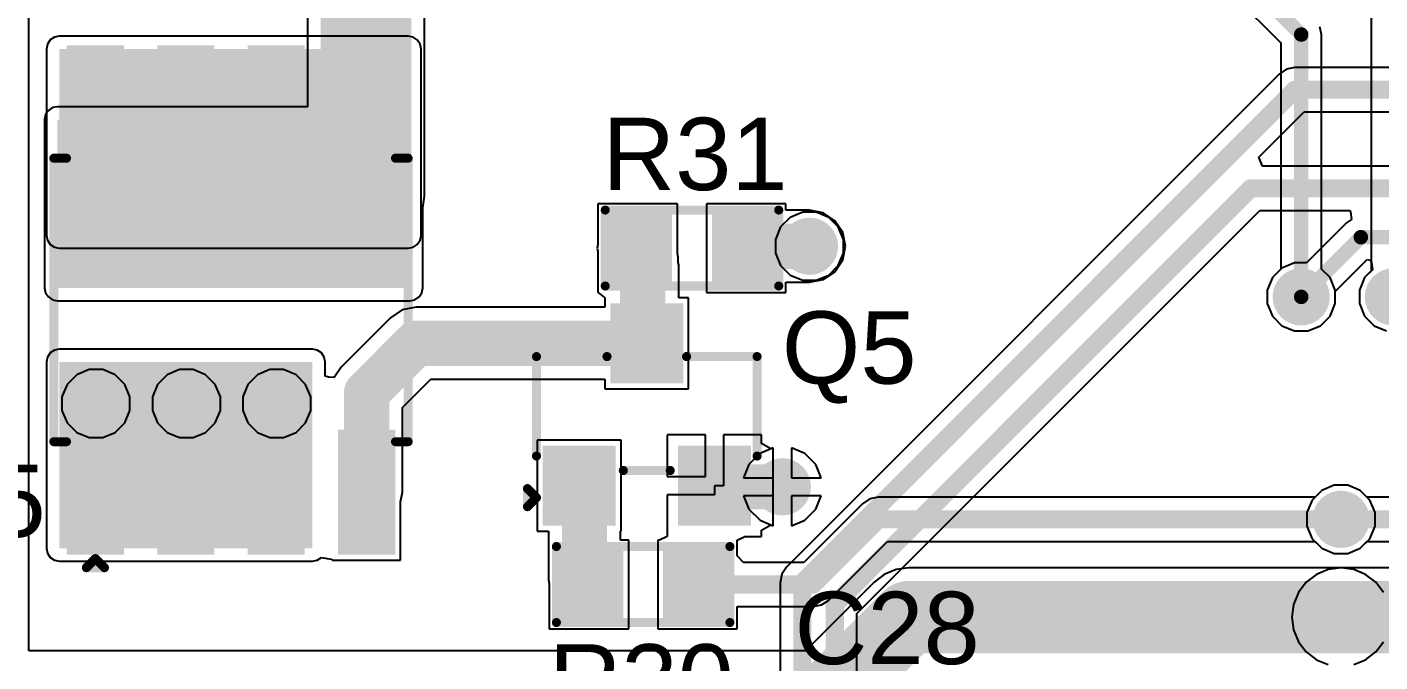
# Model space of a CAD drawing. Header units: millimetres. Extents: x -11 to 156, y -11 to 109.
# Drawn here: x 78.87 to 97.88, y 19.13 to 28.05 of the extents above; entities that cross this region are included whole.
import ezdxf

# ---------------------------------------------------------------- set-up
doc = ezdxf.new("R2010")
doc.units = ezdxf.units.MM
for name, color, linetype in [('BottomLayer', 5, 'Continuous'), ('BottomSolder', 6, 'Continuous'), ('TopLayer', 1, 'Continuous'), ('TopOverlay', 2, 'Continuous'), ('TopPaste', 8, 'Continuous'), ('TopSolder', 216, 'Continuous'), ('ViaHoleLayer', 16, 'Continuous')]:
    doc.layers.add(name, color=color, linetype=linetype)
doc.styles.add('Arial', font='', dxfattribs={"height": 0.2})
doc.styles.get('Arial').set_extended_font_data('Arial')

# ---------------------------------------------------------------- blocks, each defined once
blk = doc.blocks.new('SOIC_8_3')
at = {"layer": 'TopLayer'}
for points in [[(-1.925, 2.205), (-1.925, 1.605), (-3.475, 1.605), (-3.475, 2.205)], [(3.475, 2.205), (3.475, 1.605), (1.925, 1.605), (1.925, 2.205)], [(-1.925, 0.935), (-1.925, 0.335), (-3.475, 0.335), (-3.475, 0.935)], [(3.475, 0.935), (3.475, 0.335), (1.925, 0.335), (1.925, 0.935)], [(-1.925, -0.335), (-1.925, -0.935), (-3.475, -0.935), (-3.475, -0.335)], [(3.475, -0.335), (3.475, -0.935), (1.925, -0.935), (1.925, -0.335)], [(-1.925, -1.605), (-1.925, -2.205), (-3.475, -2.205), (-3.475, -1.605)], [(3.475, -1.605), (3.475, -2.205), (1.925, -2.205), (1.925, -1.605)]]:
    blk.add_hatch(color=1, dxfattribs=at).paths.add_polyline_path(points)
at = {"layer": 'TopOverlay'}
blk.add_hatch(color=2, dxfattribs=at).paths.add_polyline_path([(-1.823, 1.575), (-1.492, 1.575), (-1.492, 2.235), (-1.823, 2.235)])
at = {"layer": 'TopPaste'}
for points in [[(-1.925, 2.205), (-1.925, 1.605), (-3.475, 1.605), (-3.475, 2.205)], [(3.475, 2.205), (3.475, 1.605), (1.925, 1.605), (1.925, 2.205)], [(-1.925, 0.935), (-1.925, 0.335), (-3.475, 0.335), (-3.475, 0.935)], [(3.475, 0.935), (3.475, 0.335), (1.925, 0.335), (1.925, 0.935)], [(-1.925, -0.335), (-1.925, -0.935), (-3.475, -0.935), (-3.475, -0.335)], [(3.475, -0.335), (3.475, -0.935), (1.925, -0.935), (1.925, -0.335)], [(-1.925, -1.605), (-1.925, -2.205), (-3.475, -2.205), (-3.475, -1.605)], [(3.475, -1.605), (3.475, -2.205), (1.925, -2.205), (1.925, -1.605)]]:
    blk.add_hatch(color=8, dxfattribs=at).paths.add_polyline_path(points)
at = {"layer": 'TopSolder'}
for points in [[(-1.823, 2.307), (-1.823, 1.503), (-3.577, 1.503), (-3.577, 2.307)], [(3.577, 2.307), (3.577, 1.503), (1.823, 1.503), (1.823, 2.307)], [(-1.823, 1.037), (-1.823, 0.233), (-3.577, 0.233), (-3.577, 1.037)], [(3.577, 1.037), (3.577, 0.233), (1.823, 0.233), (1.823, 1.037)], [(-1.823, -0.233), (-1.823, -1.037), (-3.577, -1.037), (-3.577, -0.233)], [(3.577, -0.233), (3.577, -1.037), (1.823, -1.037), (1.823, -0.233)], [(-1.823, -1.503), (-1.823, -2.307), (-3.577, -2.307), (-3.577, -1.503)], [(3.577, -1.503), (3.577, -2.307), (1.823, -2.307), (1.823, -1.503)]]:
    blk.add_hatch(color=216, dxfattribs=at).paths.add_polyline_path(points)
at = {"layer": 'TopOverlay', "const_width": 0.127}
for points in [[(-1.991, 2.489), (1.991, 2.489)], [(-1.991, 2.489), (-1.991, 2.311)], [(1.991, 2.489), (1.991, 2.311)], [(-3.759, 2.032), (-3.759, 1.778)], [(-3.759, 2.032), (-3.632, 1.905)], [(-3.632, 1.905), (-3.759, 1.778)], [(-1.991, -2.311), (-1.991, -2.489)], [(1.991, -2.311), (1.991, -2.489)], [(-1.991, -2.489), (1.991, -2.489)]]:
    blk.add_lwpolyline(points, dxfattribs=at)
at = {"layer": 'TopOverlay', "const_width": 0.0635}
for points in [[(-2.022, 2.489, 1), (-1.959, 2.489, 1)], [(-2.022, 2.489, 1), (-1.959, 2.489, 1)], [(1.959, 2.489, 1), (2.022, 2.489, 1)], [(1.959, 2.489, 1), (2.022, 2.489, 1)], [(-2.022, 2.311, 1), (-1.959, 2.311, 1)], [(1.959, 2.311, 1), (2.022, 2.311, 1)], [(-3.791, 2.032, 1), (-3.727, 2.032, 1)], [(-3.791, 2.032, 1), (-3.727, 2.032, 1)], [(-3.664, 1.905, 1), (-3.6, 1.905, 1)], [(-3.664, 1.905, 1), (-3.6, 1.905, 1)], [(-3.791, 1.778, 1), (-3.727, 1.778, 1)], [(-3.791, 1.778, 1), (-3.727, 1.778, 1)], [(-2.022, -2.311, 1), (-1.959, -2.311, 1)], [(1.959, -2.311, 1), (2.022, -2.311, 1)], [(-2.022, -2.489, 1), (-1.959, -2.489, 1)], [(-2.022, -2.489, 1), (-1.959, -2.489, 1)], [(1.959, -2.489, 1), (2.022, -2.489, 1)], [(1.959, -2.489, 1), (2.022, -2.489, 1)]]:
    blk.add_lwpolyline(points, format="xyb", close=True, dxfattribs=at)
blk = doc.blocks.new('R___0603_29')
at = {"layer": 'TopLayer'}
for points in [[(-0.381, 0.4445), (-0.381, -0.4445), (-1.143, -0.4445), (-1.143, 0.4445)], [(1.143, 0.4445), (1.143, -0.4445), (0.381, -0.4445), (0.381, 0.4445)]]:
    blk.add_hatch(color=1, dxfattribs=at).paths.add_polyline_path(points)
at = {"layer": 'TopPaste'}
for points in [[(-0.381, 0.4445), (-0.381, -0.4445), (-1.143, -0.4445), (-1.143, 0.4445)], [(1.143, 0.4445), (1.143, -0.4445), (0.381, -0.4445), (0.381, 0.4445)]]:
    blk.add_hatch(color=8, dxfattribs=at).paths.add_polyline_path(points)
at = {"layer": 'TopSolder'}
for points in [[(-0.2794, 0.5461), (-0.2794, -0.5461), (-1.2446, -0.5461), (-1.2446, 0.5461)], [(1.2446, 0.5461), (1.2446, -0.5461), (0.2794, -0.5461), (0.2794, 0.5461)]]:
    blk.add_hatch(color=216, dxfattribs=at).paths.add_polyline_path(points)
at = {"layer": 'TopOverlay', "const_width": 0.127}
for points in [[(-1.2192, -0.5334), (-1.2192, 0.5334)], [(-1.2192, 0.5334), (1.2192, 0.5334)], [(1.2192, -0.5334), (1.2192, 0.5334)], [(-1.2192, -0.5334), (1.2192, -0.5334)]]:
    blk.add_lwpolyline(points, dxfattribs=at)
at = {"layer": 'TopOverlay', "const_width": 0.0635}
for points in [[(-1.25095, 0.5334, 1), (-1.18745, 0.5334, 1)], [(-1.25095, 0.5334, 1), (-1.18745, 0.5334, 1)], [(1.18745, 0.5334, 1), (1.25095, 0.5334, 1)], [(1.18745, 0.5334, 1), (1.25095, 0.5334, 1)], [(-1.25095, -0.5334, 1), (-1.18745, -0.5334, 1)], [(-1.25095, -0.5334, 1), (-1.18745, -0.5334, 1)], [(1.18745, -0.5334, 1), (1.25095, -0.5334, 1)], [(1.18745, -0.5334, 1), (1.25095, -0.5334, 1)]]:
    blk.add_lwpolyline(points, format="xyb", close=True, dxfattribs=at)
blk = doc.blocks.new('R___0603_30')
at = {"layer": 'TopLayer'}
for points in [[(-0.381, 0.4445), (-0.381, -0.4445), (-1.143, -0.4445), (-1.143, 0.4445)], [(1.143, 0.4445), (1.143, -0.4445), (0.381, -0.4445), (0.381, 0.4445)]]:
    blk.add_hatch(color=1, dxfattribs=at).paths.add_polyline_path(points)
at = {"layer": 'TopPaste'}
for points in [[(-0.381, 0.4445), (-0.381, -0.4445), (-1.143, -0.4445), (-1.143, 0.4445)], [(1.143, 0.4445), (1.143, -0.4445), (0.381, -0.4445), (0.381, 0.4445)]]:
    blk.add_hatch(color=8, dxfattribs=at).paths.add_polyline_path(points)
at = {"layer": 'TopSolder'}
for points in [[(-0.2794, 0.5461), (-0.2794, -0.5461), (-1.2446, -0.5461), (-1.2446, 0.5461)], [(1.2446, 0.5461), (1.2446, -0.5461), (0.2794, -0.5461), (0.2794, 0.5461)]]:
    blk.add_hatch(color=216, dxfattribs=at).paths.add_polyline_path(points)
at = {"layer": 'TopOverlay', "const_width": 0.127}
for points in [[(-1.2192, -0.5334), (-1.2192, 0.5334)], [(-1.2192, 0.5334), (1.2192, 0.5334)], [(1.2192, -0.5334), (1.2192, 0.5334)], [(-1.2192, -0.5334), (1.2192, -0.5334)]]:
    blk.add_lwpolyline(points, dxfattribs=at)
at = {"layer": 'TopOverlay', "const_width": 0.0635}
for points in [[(-1.25095, 0.5334, 1), (-1.18745, 0.5334, 1)], [(-1.25095, 0.5334, 1), (-1.18745, 0.5334, 1)], [(1.18745, 0.5334, 1), (1.25095, 0.5334, 1)], [(1.18745, 0.5334, 1), (1.25095, 0.5334, 1)], [(-1.25095, -0.5334, 1), (-1.18745, -0.5334, 1)], [(-1.25095, -0.5334, 1), (-1.18745, -0.5334, 1)], [(1.18745, -0.5334, 1), (1.25095, -0.5334, 1)], [(1.18745, -0.5334, 1), (1.25095, -0.5334, 1)]]:
    blk.add_lwpolyline(points, format="xyb", close=True, dxfattribs=at)
blk = doc.blocks.new('SOT_23_60')
at = {"layer": 'TopLayer'}
for points in [[(-0.41, 1.46), (0.41, 1.46), (0.41, 0.54), (-0.41, 0.54)], [(-1.36, -0.54), (-0.54, -0.54), (-0.54, -1.46), (-1.36, -1.46)], [(0.54, -0.54), (1.36, -0.54), (1.36, -1.46), (0.54, -1.46)]]:
    blk.add_hatch(color=1, dxfattribs=at).paths.add_polyline_path(points)
at = {"layer": 'TopPaste'}
for points in [[(-0.41, 1.46), (0.41, 1.46), (0.41, 0.54), (-0.41, 0.54)], [(-1.36, -0.54), (-0.54, -0.54), (-0.54, -1.46), (-1.36, -1.46)], [(0.54, -0.54), (1.36, -0.54), (1.36, -1.46), (0.54, -1.46)]]:
    blk.add_hatch(color=8, dxfattribs=at).paths.add_polyline_path(points)
at = {"layer": 'TopSolder'}
for points in [[(-0.512, 1.562), (0.512, 1.562), (0.512, 0.438), (-0.512, 0.438)], [(-1.462, -0.438), (-0.438, -0.438), (-0.438, -1.562), (-1.462, -1.562)], [(0.438, -0.438), (1.462, -0.438), (1.462, -1.562), (0.438, -1.562)]]:
    blk.add_hatch(color=216, dxfattribs=at).paths.add_polyline_path(points)
at = {"layer": 'TopOverlay', "const_width": 0.127}
for points in [[(-1.549, 0.813), (-0.559, 0.813)], [(-1.549, -0.584), (-1.549, 0.813)], [(0.559, 0.813), (1.549, 0.813)], [(1.549, -0.584), (1.549, 0.813)], [(-0.33, -0.787), (0.33, -0.787)], [(-1.676, -1.295), (-1.676, -1.041)], [(-1.676, -1.041), (-1.549, -1.168)], [(-1.676, -1.295), (-1.549, -1.168)]]:
    blk.add_lwpolyline(points, dxfattribs=at)
at = {"layer": 'TopOverlay', "const_width": 0.0635}
for points in [[(-1.581, 0.813, 1), (-1.518, 0.813, 1)], [(-1.581, 0.813, 1), (-1.518, 0.813, 1)], [(-0.591, 0.813, 1), (-0.527, 0.813, 1)], [(0.527, 0.813, 1), (0.591, 0.813, 1)], [(1.518, 0.813, 1), (1.581, 0.813, 1)], [(1.518, 0.813, 1), (1.581, 0.813, 1)], [(-1.581, -0.584, 1), (-1.518, -0.584, 1)], [(1.518, -0.584, 1), (1.581, -0.584, 1)], [(-0.362, -0.787, 1), (-0.298, -0.787, 1)], [(0.298, -0.787, 1), (0.362, -0.787, 1)], [(-1.708, -1.041, 1), (-1.645, -1.041, 1)], [(-1.708, -1.041, 1), (-1.645, -1.041, 1)], [(-1.581, -1.168, 1), (-1.518, -1.168, 1)], [(-1.581, -1.168, 1), (-1.518, -1.168, 1)], [(-1.708, -1.295, 1), (-1.645, -1.295, 1)], [(-1.708, -1.295, 1), (-1.645, -1.295, 1)]]:
    blk.add_lwpolyline(points, format="xyb", close=True, dxfattribs=at)

msp = doc.modelspace()

# ---------------------------------------------------------------- hatches: boundary and pattern name
at = {"layer": 'BottomLayer'}
msp.add_hatch(color=5, dxfattribs=at).paths.add_polyline_path([(79.299, 24.384), (84.252, 24.384), (84.252, 26.746), (79.299, 26.746)])
h = msp.add_hatch(color=5, dxfattribs=at)
edge = h.paths.add_edge_path()
edge.add_arc((79.824, 25.669), 0.3, 0, 360)
h = msp.add_hatch(color=5, dxfattribs=at)
edge = h.paths.add_edge_path()
edge.add_arc((81.094, 25.669), 0.3, 0, 360)
h = msp.add_hatch(color=5, dxfattribs=at)
edge = h.paths.add_edge_path()
edge.add_arc((82.364, 25.669), 0.3, 0, 360)
h = msp.add_hatch(color=5, dxfattribs=at)
edge = h.paths.add_edge_path()
edge.add_arc((83.634, 25.669), 0.3, 0, 360)
h = msp.add_hatch(color=5, dxfattribs=at)
edge = h.paths.add_edge_path()
edge.add_arc((89.865, 24.968), 0.3, 0, 360)
h = msp.add_hatch(color=5, dxfattribs=at)
edge = h.paths.add_edge_path()
edge.add_arc((96.774, 24.257), 0.3, 0, 360)
h = msp.add_hatch(color=5, dxfattribs=at)
edge = h.paths.add_edge_path()
edge.add_arc((98.069, 24.257), 0.3, 0, 360)
h = msp.add_hatch(color=5, dxfattribs=at)
edge = h.paths.add_edge_path()
edge.add_arc((79.84, 22.759), 0.3, 0, 360)
h = msp.add_hatch(color=5, dxfattribs=at)
edge = h.paths.add_edge_path()
edge.add_arc((81.11, 22.759), 0.3, 0, 360)
h = msp.add_hatch(color=5, dxfattribs=at)
edge = h.paths.add_edge_path()
edge.add_arc((82.38, 22.759), 0.3, 0, 360)
h = msp.add_hatch(color=5, dxfattribs=at)
edge = h.paths.add_edge_path()
edge.add_arc((89.484, 21.59), 0.3, 0, 360)
h = msp.add_hatch(color=5, dxfattribs=at)
edge = h.paths.add_edge_path()
edge.add_arc((97.333, 21.133), 0.3, 0, 360)
h = msp.add_hatch(color=5, dxfattribs=at)
edge = h.paths.add_edge_path()
edge.add_arc((97.333, 19.761), 0.3, 0, 360)
at = {"layer": 'BottomSolder'}
h = msp.add_hatch(color=6, dxfattribs=at)
edge = h.paths.add_edge_path()
edge.add_arc((79.824, 25.669), 0.402, 0, 360)
h = msp.add_hatch(color=6, dxfattribs=at)
edge = h.paths.add_edge_path()
edge.add_arc((81.094, 25.669), 0.402, 0, 360)
h = msp.add_hatch(color=6, dxfattribs=at)
edge = h.paths.add_edge_path()
edge.add_arc((82.364, 25.669), 0.402, 0, 360)
h = msp.add_hatch(color=6, dxfattribs=at)
edge = h.paths.add_edge_path()
edge.add_arc((83.634, 25.669), 0.402, 0, 360)
h = msp.add_hatch(color=6, dxfattribs=at)
edge = h.paths.add_edge_path()
edge.add_arc((89.865, 24.968), 0.402, 0, 360)
h = msp.add_hatch(color=6, dxfattribs=at)
edge = h.paths.add_edge_path()
edge.add_arc((96.774, 24.257), 0.402, 0, 360)
h = msp.add_hatch(color=6, dxfattribs=at)
edge = h.paths.add_edge_path()
edge.add_arc((98.069, 24.257), 0.402, 0, 360)
h = msp.add_hatch(color=6, dxfattribs=at)
edge = h.paths.add_edge_path()
edge.add_arc((79.84, 22.759), 0.402, 0, 360)
h = msp.add_hatch(color=6, dxfattribs=at)
edge = h.paths.add_edge_path()
edge.add_arc((81.11, 22.759), 0.402, 0, 360)
h = msp.add_hatch(color=6, dxfattribs=at)
edge = h.paths.add_edge_path()
edge.add_arc((82.38, 22.759), 0.402, 0, 360)
h = msp.add_hatch(color=6, dxfattribs=at)
edge = h.paths.add_edge_path()
edge.add_arc((89.484, 21.59), 0.402, 0, 360)
h = msp.add_hatch(color=6, dxfattribs=at)
edge = h.paths.add_edge_path()
edge.add_arc((97.333, 21.133), 0.402, 0, 360)
h = msp.add_hatch(color=6, dxfattribs=at)
edge = h.paths.add_edge_path()
edge.add_arc((97.333, 19.761), 0.402, 0, 360)
at = {"layer": 'TopLayer'}
for points in [[(79.324, 25.121), (84.226, 25.121), (84.226, 27.737), (79.324, 27.737)], [(79.324, 20.726), (82.88, 20.726), (82.88, 23.343), (79.324, 23.343)]]:
    msp.add_hatch(color=1, dxfattribs=at).paths.add_polyline_path(points)
h = msp.add_hatch(color=1, dxfattribs=at)
edge = h.paths.add_edge_path()
edge.add_arc((79.824, 25.669), 0.3, 0, 360)
h = msp.add_hatch(color=1, dxfattribs=at)
edge = h.paths.add_edge_path()
edge.add_arc((81.094, 25.669), 0.3, 0, 360)
h = msp.add_hatch(color=1, dxfattribs=at)
edge = h.paths.add_edge_path()
edge.add_arc((82.364, 25.669), 0.3, 0, 360)
h = msp.add_hatch(color=1, dxfattribs=at)
edge = h.paths.add_edge_path()
edge.add_arc((83.634, 25.669), 0.3, 0, 360)
h = msp.add_hatch(color=1, dxfattribs=at)
edge = h.paths.add_edge_path()
edge.add_arc((89.865, 24.968), 0.3, 0, 360)
h = msp.add_hatch(color=1, dxfattribs=at)
edge = h.paths.add_edge_path()
edge.add_arc((96.774, 24.257), 0.3, 0, 360)
h = msp.add_hatch(color=1, dxfattribs=at)
edge = h.paths.add_edge_path()
edge.add_arc((98.069, 24.257), 0.3, 0, 360)
h = msp.add_hatch(color=1, dxfattribs=at)
edge = h.paths.add_edge_path()
edge.add_arc((79.84, 22.759), 0.3, 0, 360)
h = msp.add_hatch(color=1, dxfattribs=at)
edge = h.paths.add_edge_path()
edge.add_arc((81.11, 22.759), 0.3, 0, 360)
h = msp.add_hatch(color=1, dxfattribs=at)
edge = h.paths.add_edge_path()
edge.add_arc((82.38, 22.759), 0.3, 0, 360)
h = msp.add_hatch(color=1, dxfattribs=at)
edge = h.paths.add_edge_path()
edge.add_arc((89.484, 21.59), 0.3, 0, 360)
h = msp.add_hatch(color=1, dxfattribs=at)
edge = h.paths.add_edge_path()
edge.add_arc((97.333, 21.133), 0.3, 0, 360)
h = msp.add_hatch(color=1, dxfattribs=at)
edge = h.paths.add_edge_path()
edge.add_arc((97.333, 19.761), 0.3, 0, 360)
at = {"layer": 'TopSolder'}
h = msp.add_hatch(color=216, dxfattribs=at)
edge = h.paths.add_edge_path()
edge.add_arc((79.824, 25.669), 0.402, 0, 360)
h = msp.add_hatch(color=216, dxfattribs=at)
edge = h.paths.add_edge_path()
edge.add_arc((81.094, 25.669), 0.402, 0, 360)
h = msp.add_hatch(color=216, dxfattribs=at)
edge = h.paths.add_edge_path()
edge.add_arc((82.364, 25.669), 0.402, 0, 360)
h = msp.add_hatch(color=216, dxfattribs=at)
edge = h.paths.add_edge_path()
edge.add_arc((83.634, 25.669), 0.402, 0, 360)
h = msp.add_hatch(color=216, dxfattribs=at)
edge = h.paths.add_edge_path()
edge.add_arc((89.865, 24.968), 0.402, 0, 360)
h = msp.add_hatch(color=216, dxfattribs=at)
edge = h.paths.add_edge_path()
edge.add_arc((96.774, 24.257), 0.402, 0, 360)
h = msp.add_hatch(color=216, dxfattribs=at)
edge = h.paths.add_edge_path()
edge.add_arc((98.069, 24.257), 0.402, 0, 360)
h = msp.add_hatch(color=216, dxfattribs=at)
edge = h.paths.add_edge_path()
edge.add_arc((79.84, 22.759), 0.402, 0, 360)
h = msp.add_hatch(color=216, dxfattribs=at)
edge = h.paths.add_edge_path()
edge.add_arc((81.11, 22.759), 0.402, 0, 360)
h = msp.add_hatch(color=216, dxfattribs=at)
edge = h.paths.add_edge_path()
edge.add_arc((82.38, 22.759), 0.402, 0, 360)
h = msp.add_hatch(color=216, dxfattribs=at)
edge = h.paths.add_edge_path()
edge.add_arc((89.484, 21.59), 0.402, 0, 360)
h = msp.add_hatch(color=216, dxfattribs=at)
edge = h.paths.add_edge_path()
edge.add_arc((97.333, 21.133), 0.402, 0, 360)
h = msp.add_hatch(color=216, dxfattribs=at)
edge = h.paths.add_edge_path()
edge.add_arc((97.333, 19.761), 0.402, 0, 360)
at = {"layer": 'ViaHoleLayer'}
h = msp.add_hatch(color=16, dxfattribs=at)
edge = h.paths.add_edge_path()
edge.add_arc((79.824, 25.669), 0.15, 0, 360)
h = msp.add_hatch(color=16, dxfattribs=at)
edge = h.paths.add_edge_path()
edge.add_arc((81.094, 25.669), 0.15, 0, 360)
h = msp.add_hatch(color=16, dxfattribs=at)
edge = h.paths.add_edge_path()
edge.add_arc((82.364, 25.669), 0.15, 0, 360)
h = msp.add_hatch(color=16, dxfattribs=at)
edge = h.paths.add_edge_path()
edge.add_arc((83.634, 25.669), 0.15, 0, 360)
h = msp.add_hatch(color=16, dxfattribs=at)
edge = h.paths.add_edge_path()
edge.add_arc((89.865, 24.968), 0.15, 0, 360)
h = msp.add_hatch(color=16, dxfattribs=at)
edge = h.paths.add_edge_path()
edge.add_arc((96.774, 24.257), 0.15, 0, 360)
h = msp.add_hatch(color=16, dxfattribs=at)
edge = h.paths.add_edge_path()
edge.add_arc((79.84, 22.759), 0.15, 0, 360)
h = msp.add_hatch(color=16, dxfattribs=at)
edge = h.paths.add_edge_path()
edge.add_arc((81.11, 22.759), 0.15, 0, 360)
h = msp.add_hatch(color=16, dxfattribs=at)
edge = h.paths.add_edge_path()
edge.add_arc((82.38, 22.759), 0.15, 0, 360)
h = msp.add_hatch(color=16, dxfattribs=at)
edge = h.paths.add_edge_path()
edge.add_arc((89.484, 21.59), 0.15, 0, 360)
h = msp.add_hatch(color=16, dxfattribs=at)
edge = h.paths.add_edge_path()
edge.add_arc((97.333, 21.133), 0.15, 0, 360)
h = msp.add_hatch(color=16, dxfattribs=at)
edge = h.paths.add_edge_path()
edge.add_arc((97.333, 19.761), 0.15, 0, 360)

# ---------------------------------------------------------------- linework, layer by layer
at = {"layer": 'BottomLayer'}
for p, q in [((82.814, 41.257), (82.814, 26.927)), ((84.454, 25.669), (84.454, 41.257)), ((96.466, 27.386), (89.544, 20.464)), ((96.567, 27.453), (96.466, 27.386)), ((96.686, 27.477), (96.567, 27.453)), ((99.278, 27.477), (96.686, 27.477)), ((79.131, 26.816), (79.118, 26.746)), ((79.171, 26.874), (79.131, 26.816)), ((79.229, 26.914), (79.171, 26.874)), ((79.299, 26.927), (79.229, 26.914)), ((82.814, 26.927), (79.299, 26.927)), ((96.178, 26.219), (96.814, 26.855)), ((96.814, 26.855), (109.57, 26.855)), ((79.118, 26.746), (79.118, 24.384)), ((96.231, 26.092), (96.178, 26.219)), ((109.57, 26.092), (96.231, 26.092)), ((84.433, 25.509), (84.454, 25.669)), ((84.433, 24.384), (84.433, 25.509)), ((89.595, 25.373), (89.46, 25.239)), ((89.77, 25.446), (89.595, 25.373)), ((89.96, 25.446), (89.77, 25.446)), ((90.136, 25.373), (89.96, 25.446)), ((90.27, 25.239), (90.136, 25.373)), ((90.532, 19.81), (96.192, 25.47)), ((96.192, 25.47), (97.459, 25.47)), ((97.411, 25.297), (96.849, 24.735)), ((97.48, 25.343), (97.411, 25.297)), ((97.411, 25.297), (97.411, 25.297)), ((97.459, 25.47), (97.466, 25.453)), ((97.466, 25.453), (97.48, 25.343)), ((89.46, 25.239), (89.387, 25.063)), ((90.343, 25.063), (90.27, 25.239)), ((89.387, 25.063), (89.387, 24.873)), ((90.343, 24.873), (90.343, 25.063)), ((89.387, 24.873), (89.46, 24.698)), ((90.27, 24.698), (90.343, 24.873)), ((96.679, 24.735), (96.503, 24.662)), ((96.849, 24.735), (96.679, 24.735)), ((97.252, 24.332), (97.701, 24.781)), ((97.701, 24.781), (97.744, 24.774)), ((97.744, 24.774), (97.761, 24.739)), ((97.761, 24.739), (97.776, 24.639)), ((89.46, 24.698), (89.595, 24.563)), ((89.595, 24.563), (89.77, 24.49)), ((89.96, 24.49), (90.136, 24.563)), ((90.136, 24.563), (90.27, 24.698)), ((96.369, 24.528), (96.296, 24.352)), ((96.503, 24.662), (96.369, 24.528)), ((97.664, 24.528), (97.592, 24.352)), ((97.776, 24.639), (97.664, 24.528)), ((79.118, 24.384), (79.131, 24.315)), ((84.419, 24.315), (84.433, 24.384)), ((89.77, 24.49), (89.96, 24.49)), ((96.296, 24.352), (96.296, 24.162)), ((97.252, 24.162), (97.252, 24.332)), ((97.592, 24.352), (97.592, 24.162)), ((79.131, 24.315), (79.171, 24.256)), ((79.171, 24.256), (79.229, 24.217)), ((79.229, 24.217), (79.299, 24.203)), ((79.299, 24.203), (84.252, 24.203)), ((84.252, 24.203), (84.321, 24.217)), ((84.321, 24.217), (84.38, 24.256)), ((84.38, 24.256), (84.419, 24.315)), ((96.296, 24.162), (96.369, 23.986)), ((97.179, 23.986), (97.252, 24.162)), ((97.592, 24.162), (97.664, 23.986)), ((96.369, 23.986), (96.503, 23.852)), ((97.045, 23.852), (97.179, 23.986)), ((97.664, 23.986), (97.799, 23.852)), ((96.503, 23.852), (96.679, 23.779)), ((96.679, 23.779), (96.869, 23.779)), ((96.869, 23.779), (97.045, 23.852)), ((97.799, 23.852), (97.974, 23.779)), ((79.745, 23.236), (79.569, 23.164)), ((79.935, 23.236), (79.745, 23.236)), ((80.111, 23.164), (79.935, 23.236)), ((81.015, 23.236), (80.839, 23.164)), ((81.205, 23.236), (81.015, 23.236)), ((81.381, 23.164), (81.205, 23.236)), ((82.285, 23.236), (82.109, 23.164)), ((82.475, 23.236), (82.285, 23.236)), ((82.651, 23.164), (82.475, 23.236)), ((79.435, 23.029), (79.362, 22.854)), ((79.569, 23.164), (79.435, 23.029)), ((80.245, 23.029), (80.111, 23.164)), ((80.318, 22.854), (80.245, 23.029)), ((80.705, 23.029), (80.632, 22.854)), ((80.839, 23.164), (80.705, 23.029)), ((81.515, 23.029), (81.381, 23.164)), ((81.588, 22.854), (81.515, 23.029)), ((81.975, 23.029), (81.902, 22.854)), ((82.109, 23.164), (81.975, 23.029)), ((82.785, 23.029), (82.651, 23.164)), ((82.858, 22.854), (82.785, 23.029)), ((79.362, 22.854), (79.362, 22.664)), ((80.318, 22.664), (80.318, 22.854)), ((80.632, 22.854), (80.632, 22.664)), ((81.588, 22.664), (81.588, 22.854)), ((81.902, 22.854), (81.902, 22.664)), ((82.858, 22.664), (82.858, 22.854)), ((79.362, 22.664), (79.435, 22.488)), ((80.245, 22.488), (80.318, 22.664)), ((80.632, 22.664), (80.705, 22.488)), ((81.515, 22.488), (81.588, 22.664)), ((81.902, 22.664), (81.975, 22.488)), ((82.785, 22.488), (82.858, 22.664)), ((79.435, 22.488), (79.569, 22.354)), ((80.111, 22.354), (80.245, 22.488)), ((80.705, 22.488), (80.839, 22.354)), ((81.381, 22.354), (81.515, 22.488)), ((81.975, 22.488), (82.109, 22.354)), ((82.651, 22.354), (82.785, 22.488)), ((79.569, 22.354), (79.745, 22.281)), ((79.745, 22.281), (79.935, 22.281)), ((79.935, 22.281), (80.111, 22.354)), ((80.839, 22.354), (81.015, 22.281)), ((81.015, 22.281), (81.205, 22.281)), ((81.205, 22.281), (81.381, 22.354)), ((82.109, 22.354), (82.285, 22.281)), ((82.285, 22.281), (82.475, 22.281)), ((82.475, 22.281), (82.651, 22.354)), ((89.17, 22.06), (89.015, 21.904)), ((89.357, 22.137), (89.17, 22.06)), ((89.357, 21.717), (89.357, 22.137)), ((89.798, 22.06), (89.611, 22.137)), ((89.611, 22.137), (89.611, 21.717)), ((89.954, 21.904), (89.798, 22.06)), ((89.015, 21.904), (88.937, 21.717)), ((90.031, 21.717), (89.954, 21.904)), ((88.937, 21.717), (89.357, 21.717)), ((89.611, 21.717), (90.031, 21.717)), ((97.062, 21.538), (96.928, 21.403)), ((97.238, 21.611), (97.062, 21.538)), ((97.428, 21.611), (97.238, 21.611)), ((97.603, 21.538), (97.428, 21.611)), ((97.698, 21.444), (97.603, 21.538)), ((89.357, 21.463), (88.937, 21.463)), ((88.937, 21.463), (89.015, 21.276)), ((89.357, 21.043), (89.357, 21.463)), ((90.031, 21.463), (89.611, 21.463)), ((89.611, 21.463), (89.611, 21.043)), ((89.954, 21.276), (90.031, 21.463)), ((96.928, 21.403), (96.855, 21.228)), ((101.819, 21.444), (97.698, 21.444)), ((89.015, 21.276), (89.17, 21.12)), ((89.17, 21.12), (89.357, 21.043)), ((89.611, 21.043), (89.798, 21.12)), ((89.798, 21.12), (89.954, 21.276)), ((96.855, 21.228), (96.855, 21.038)), ((96.855, 21.038), (96.928, 20.862)), ((96.928, 20.862), (97.062, 20.728)), ((97.062, 20.728), (97.238, 20.655)), ((97.428, 20.655), (97.603, 20.728)), ((97.603, 20.728), (97.698, 20.822)), ((97.698, 20.822), (101.819, 20.822)), ((97.238, 20.655), (97.428, 20.655)), ((89.476, 20.363), (89.453, 20.244)), ((89.544, 20.464), (89.476, 20.363)), ((96.987, 20.36), (96.844, 20.25)), ((97.154, 20.429), (96.987, 20.36)), ((97.333, 20.453), (97.154, 20.429)), ((100.508, 20.453), (97.333, 20.453)), ((89.453, 20.244), (89.453, 16.791)), ((96.844, 20.25), (96.734, 20.107)), ((96.734, 20.107), (96.665, 19.94)), ((90.532, 14.589), (90.532, 19.81)), ((96.665, 19.94), (96.641, 19.761)), ((96.641, 19.761), (96.665, 19.582)), ((96.665, 19.582), (96.734, 19.415)), ((96.734, 19.415), (96.844, 19.272)), ((96.844, 19.272), (96.987, 19.162)), ((96.987, 19.162), (97.154, 19.093))]:
    msp.add_line(p, q, dxfattribs=at)
for points, const_width in [([(83.634, 25.669), (83.634, 41.257)], 1.27), ([(89.764, 20.244), (96.686, 27.166)], 0.254), ([(96.686, 27.166), (109.935, 27.166)], 0.254), ([(90.221, 19.939), (96.063, 25.781)], 0.254), ([(96.063, 25.781), (109.935, 25.781)], 0.254), ([(96.774, 24.257), (97.612, 25.095)], 0.203), ([(97.612, 25.095), (109.093, 25.095)], 0.203), ([(97.333, 21.133), (102.184, 21.133)], 0.254), ([(89.764, 16.662), (89.764, 20.244)], 0.254), ([(97.333, 19.761), (100.508, 19.761)], 1.016), ([(90.221, 14.224), (90.221, 19.939)], 0.254)]:
    msp.add_lwpolyline(points, dxfattribs=dict(at, const_width=const_width))
for points, const_width in [([(96.622, 27.166, 1), (96.749, 27.166, 1)], 0.127), ([(96.622, 27.166, 1), (96.749, 27.166, 1)], 0.127), ([(83.317, 25.669, 1), (83.952, 25.669, 1)], 0.635), ([(95.999, 25.781, 1), (96.126, 25.781, 1)], 0.127), ([(95.999, 25.781, 1), (96.126, 25.781, 1)], 0.127), ([(97.561, 25.095, 1), (97.663, 25.095, 1)], 0.102), ([(97.561, 25.095, 1), (97.663, 25.095, 1)], 0.102), ([(96.723, 24.257, 1), (96.825, 24.257, 1)], 0.102), ([(97.269, 21.133, 1), (97.396, 21.133, 1)], 0.127), ([(89.7, 20.244, 1), (89.827, 20.244, 1)], 0.127), ([(89.7, 20.244, 1), (89.827, 20.244, 1)], 0.127), ([(97.079, 19.761, 1), (97.587, 19.761, 1)], 0.508), ([(90.157, 19.939, 1), (90.284, 19.939, 1)], 0.127), ([(90.157, 19.939, 1), (90.284, 19.939, 1)], 0.127)]:
    msp.add_lwpolyline(points, format="xyb", close=True, dxfattribs=dict(at, const_width=const_width))
at = {"layer": 'TopLayer'}
for p, q in [((97.759, 38.696), (97.759, 24.622)), ((78.896, 19.285), (78.896, 30.815)), ((94.065, 30.246), (96.489, 27.822)), ((97.059, 27.94), (97.037, 28.049)), ((79.157, 27.806), (79.143, 27.737)), ((79.196, 27.865), (79.157, 27.806)), ((79.255, 27.904), (79.196, 27.865)), ((79.324, 27.918), (79.255, 27.904)), ((84.226, 27.918), (79.324, 27.918)), ((84.296, 27.904), (84.226, 27.918)), ((84.355, 27.865), (84.296, 27.904)), ((84.394, 27.806), (84.355, 27.865)), ((84.408, 27.737), (84.394, 27.806)), ((96.489, 27.822), (96.489, 24.648)), ((97.059, 24.648), (97.059, 27.94)), ((97.059, 27.94), (97.059, 27.94)), ((79.143, 27.737), (79.143, 25.121)), ((84.408, 25.121), (84.408, 27.737)), ((88.011, 25.565), (86.893, 25.565)), ((86.893, 25.565), (86.893, 24.992)), ((88.011, 24.865), (88.011, 25.565)), ((89.535, 25.565), (88.417, 25.565)), ((88.417, 25.565), (88.417, 24.32)), ((89.535, 25.473), (89.535, 25.565)), ((89.865, 25.473), (89.535, 25.473)), ((90.058, 25.435), (89.865, 25.473)), ((90.222, 25.325), (90.058, 25.435)), ((90.332, 25.161), (90.222, 25.325)), ((79.143, 25.121), (79.157, 25.051)), ((84.394, 25.051), (84.408, 25.121)), ((90.37, 24.968), (90.332, 25.161)), ((79.157, 25.051), (79.196, 24.992)), ((79.196, 24.992), (79.255, 24.953)), ((79.255, 24.953), (79.324, 24.939)), ((79.324, 24.939), (84.226, 24.939)), ((84.226, 24.939), (84.296, 24.953)), ((84.296, 24.953), (84.355, 24.992)), ((84.355, 24.992), (84.394, 25.051)), ((86.893, 24.992), (86.884, 24.943)), ((86.884, 24.943), (86.893, 24.894)), ((90.332, 24.775), (90.37, 24.968)), ((86.893, 24.894), (86.893, 24.32)), ((88.021, 24.816), (88.011, 24.865)), ((88.021, 24.741), (88.021, 24.816)), ((88.027, 24.708), (88.021, 24.741)), ((90.222, 24.611), (90.332, 24.775)), ((88.027, 24.244), (88.027, 24.708)), ((90.058, 24.502), (90.222, 24.611)), ((96.369, 24.528), (96.296, 24.352)), ((96.489, 24.648), (96.369, 24.528)), ((97.179, 24.528), (97.059, 24.648)), ((97.252, 24.352), (97.179, 24.528)), ((97.664, 24.528), (97.592, 24.352)), ((97.759, 24.622), (97.664, 24.528)), ((89.535, 24.32), (89.535, 24.463)), ((89.535, 24.463), (89.865, 24.463)), ((89.865, 24.463), (90.058, 24.502)), ((96.296, 24.352), (96.296, 24.162)), ((97.252, 24.162), (97.252, 24.352)), ((97.592, 24.352), (97.592, 24.162)), ((86.893, 24.32), (86.896, 24.32)), ((86.896, 24.32), (86.991, 24.244)), ((86.991, 24.244), (86.991, 24.111)), ((88.167, 24.244), (88.027, 24.244)), ((88.167, 22.968), (88.167, 24.244)), ((88.417, 24.32), (89.535, 24.32)), ((96.296, 24.162), (96.369, 23.986)), ((97.179, 23.986), (97.252, 24.162)), ((97.592, 24.162), (97.664, 23.986)), ((83.98, 23.963), (83.285, 23.268)), ((84.144, 24.073), (83.98, 23.963)), ((84.337, 24.111), (84.144, 24.073)), ((86.991, 24.111), (84.337, 24.111)), ((96.369, 23.986), (96.503, 23.852)), ((97.045, 23.852), (97.179, 23.986)), ((97.664, 23.986), (97.799, 23.852)), ((96.503, 23.852), (96.679, 23.779)), ((96.679, 23.779), (96.869, 23.779)), ((96.869, 23.779), (97.045, 23.852)), ((97.799, 23.852), (97.974, 23.779)), ((79.157, 23.412), (79.143, 23.343)), ((79.196, 23.471), (79.157, 23.412)), ((79.255, 23.51), (79.196, 23.471)), ((79.324, 23.524), (79.255, 23.51)), ((82.88, 23.524), (79.324, 23.524)), ((82.95, 23.51), (82.88, 23.524)), ((83.008, 23.471), (82.95, 23.51)), ((83.048, 23.412), (83.008, 23.471)), ((83.061, 23.343), (83.048, 23.412)), ((79.143, 23.343), (79.143, 20.726)), ((83.061, 23.144), (83.061, 23.343)), ((83.285, 23.268), (83.188, 23.123)), ((83.106, 23.129), (83.061, 23.144)), ((83.188, 23.123), (83.106, 23.129)), ((84.147, 22.702), (84.547, 23.101)), ((84.547, 23.101), (86.991, 23.101)), ((86.991, 23.101), (86.991, 22.968)), ((86.991, 22.968), (88.167, 22.968)), ((84.147, 21.514), (84.147, 22.702)), ((87.217, 22.244), (86.041, 22.244)), ((86.041, 22.244), (86.041, 20.968)), ((87.217, 20.968), (87.217, 22.244)), ((88.402, 22.32), (87.865, 22.32)), ((87.865, 22.32), (87.865, 21.733)), ((88.402, 21.733), (88.402, 22.32)), ((89.193, 22.32), (88.656, 22.32)), ((88.656, 22.32), (88.656, 21.606)), ((89.193, 22.198), (89.193, 22.32)), ((89.32, 22.122), (89.193, 22.198)), ((89.357, 22.137), (89.32, 22.122)), ((89.357, 21.59), (89.357, 22.137)), ((89.798, 22.06), (89.611, 22.137)), ((89.611, 22.137), (89.611, 21.717)), ((89.954, 21.904), (89.798, 22.06)), ((90.031, 21.717), (89.954, 21.904)), ((87.865, 21.733), (88.402, 21.733)), ((89.611, 21.717), (90.031, 21.717)), ((84.12, 21.377), (84.147, 21.514)), ((88.656, 21.606), (88.529, 21.606)), ((88.529, 21.606), (88.529, 21.479)), ((89.357, 21.043), (89.357, 21.59)), ((97.062, 21.538), (96.968, 21.444)), ((97.238, 21.611), (97.062, 21.538)), ((97.428, 21.611), (97.238, 21.611)), ((97.603, 21.538), (97.428, 21.611)), ((97.738, 21.403), (97.603, 21.538)), ((84.12, 20.561), (84.12, 21.377)), ((88.529, 21.479), (87.865, 21.479)), ((87.865, 21.479), (87.865, 20.968)), ((90.031, 21.463), (89.611, 21.463)), ((89.611, 21.463), (89.611, 21.043)), ((90.611, 21.353), (89.787, 20.529)), ((89.954, 21.276), (90.031, 21.463)), ((90.711, 21.42), (90.611, 21.353)), ((90.83, 21.444), (90.711, 21.42)), ((96.968, 21.444), (90.83, 21.444)), ((97.811, 21.228), (97.738, 21.403)), ((89.611, 21.043), (89.798, 21.12)), ((89.798, 21.12), (89.954, 21.276)), ((97.811, 21.038), (97.811, 21.228)), ((86.041, 20.968), (86.198, 20.968)), ((86.198, 20.968), (86.198, 20.282)), ((87.208, 20.841), (87.208, 20.968)), ((87.208, 20.968), (87.217, 20.968)), ((87.865, 20.968), (87.865, 20.892)), ((89.193, 20.982), (89.32, 21.058)), ((89.193, 20.892), (89.193, 20.982)), ((89.32, 21.058), (89.357, 21.043)), ((97.738, 20.862), (97.811, 21.038)), ((79.143, 20.726), (79.157, 20.657)), ((87.325, 20.841), (87.208, 20.841)), ((87.325, 19.596), (87.325, 20.841)), ((87.759, 20.841), (87.732, 20.841)), ((87.732, 20.841), (87.732, 19.596)), ((87.865, 20.892), (87.759, 20.841)), ((88.849, 20.841), (88.955, 20.892)), ((88.849, 20.619), (88.849, 20.841)), ((88.955, 20.892), (89.193, 20.892)), ((90.136, 19.999), (90.959, 20.822)), ((90.959, 20.822), (96.968, 20.822)), ((96.968, 20.822), (97.062, 20.728)), ((97.062, 20.728), (97.238, 20.655)), ((97.428, 20.655), (97.603, 20.728)), ((97.603, 20.728), (97.738, 20.862)), ((79.157, 20.657), (79.196, 20.598)), ((79.196, 20.598), (79.255, 20.559)), ((79.255, 20.559), (79.324, 20.545)), ((79.324, 20.545), (82.88, 20.545)), ((82.88, 20.545), (82.95, 20.559)), ((82.95, 20.559), (83.008, 20.598)), ((83.008, 20.598), (83.144, 20.575)), ((83.144, 20.575), (83.164, 20.561)), ((83.164, 20.561), (83.164, 20.561)), ((83.164, 20.561), (84.12, 20.561)), ((88.939, 20.529), (88.849, 20.619)), ((89.787, 20.529), (88.939, 20.529)), ((97.238, 20.655), (97.428, 20.655)), ((90.916, 20.36), (90.773, 20.25)), ((91.083, 20.429), (90.916, 20.36)), ((91.262, 20.453), (91.083, 20.429)), ((97.333, 20.453), (91.262, 20.453)), ((97.512, 20.429), (97.333, 20.453)), ((97.679, 20.36), (97.512, 20.429)), ((97.822, 20.25), (97.679, 20.36)), ((86.198, 20.282), (86.208, 20.233)), ((86.208, 20.233), (86.208, 19.596)), ((90.773, 20.25), (89.807, 19.285)), ((97.932, 20.107), (97.822, 20.25)), ((90.035, 19.931), (90.136, 19.999)), ((88.849, 19.596), (88.849, 19.908)), ((88.849, 19.908), (89.916, 19.908)), ((89.916, 19.908), (90.035, 19.931)), ((86.208, 19.596), (87.325, 19.596)), ((87.732, 19.596), (88.849, 19.596)), ((97.822, 19.272), (97.932, 19.415)), ((89.807, 19.285), (78.896, 19.285)), ((97.679, 19.162), (97.822, 19.272)), ((97.512, 19.093), (97.679, 19.162))]:
    msp.add_line(p, q, dxfattribs=at)
for points, const_width in [([(94.183, 30.531), (96.774, 27.94)], 0.203), ([(96.774, 24.257), (96.774, 27.94)], 0.203), ([(88.976, 24.943), (89.002, 24.968)], 0.635), ([(89.002, 24.968), (89.865, 24.968)], 0.635), ([(87.389, 24.943), (87.516, 24.816)], 0.635), ([(87.516, 24.714), (87.516, 24.816)], 0.635), ([(87.516, 24.714), (87.522, 24.708)], 0.635), ([(87.522, 23.663), (87.522, 24.708)], 0.635), ([(87.522, 23.663), (87.579, 23.606)], 0.635), ([(83.642, 22.911), (84.337, 23.606)], 0.635), ([(84.337, 23.606), (87.579, 23.606)], 0.635), ([(83.642, 21.514), (83.642, 22.911)], 0.635), ([(86.629, 21.606), (86.703, 21.532)], 0.635), ([(88.529, 21.606), (88.545, 21.59)], 0.635), ([(88.545, 21.59), (89.484, 21.59)], 0.635), ([(86.703, 20.282), (86.703, 21.532)], 0.635), ([(89.916, 20.218), (90.83, 21.133)], 0.254), ([(90.83, 21.133), (97.333, 21.133)], 0.254), ([(86.703, 20.282), (86.766, 20.218)], 0.635), ([(88.29, 20.218), (89.916, 20.218)], 0.254), ([(90.094, 18.593), (91.262, 19.761)], 1.016), ([(91.262, 19.761), (97.333, 19.761)], 1.016)]:
    msp.add_lwpolyline(points, dxfattribs=dict(at, const_width=const_width))
for points, const_width in [([(96.723, 27.94, 1), (96.825, 27.94, 1)], 0.102), ([(96.723, 27.94, 1), (96.825, 27.94, 1)], 0.102), ([(88.843, 24.968, 1), (89.16, 24.968, 1)], 0.318), ([(88.843, 24.968, 1), (89.16, 24.968, 1)], 0.318), ([(89.706, 24.968, 1), (90.024, 24.968, 1)], 0.318), ([(87.23, 24.943, 1), (87.547, 24.943, 1)], 0.318), ([(87.357, 24.816, 1), (87.674, 24.816, 1)], 0.318), ([(87.357, 24.816, 1), (87.674, 24.816, 1)], 0.318), ([(88.817, 24.943, 1), (89.135, 24.943, 1)], 0.318), ([(87.357, 24.714, 1), (87.674, 24.714, 1)], 0.318), ([(87.357, 24.714, 1), (87.674, 24.714, 1)], 0.318), ([(87.364, 24.708, 1), (87.681, 24.708, 1)], 0.318), ([(87.364, 24.708, 1), (87.681, 24.708, 1)], 0.318), ([(96.723, 24.257, 1), (96.825, 24.257, 1)], 0.102), ([(87.364, 23.663, 1), (87.681, 23.663, 1)], 0.318), ([(87.364, 23.663, 1), (87.681, 23.663, 1)], 0.318), ([(84.179, 23.606, 1), (84.496, 23.606, 1)], 0.318), ([(84.179, 23.606, 1), (84.496, 23.606, 1)], 0.318), ([(87.42, 23.606, 1), (87.738, 23.606, 1)], 0.318), ([(87.42, 23.606, 1), (87.738, 23.606, 1)], 0.318), ([(83.483, 22.911, 1), (83.801, 22.911, 1)], 0.318), ([(83.483, 22.911, 1), (83.801, 22.911, 1)], 0.318), ([(86.47, 21.606, 1), (86.788, 21.606, 1)], 0.318), ([(88.37, 21.606, 1), (88.688, 21.606, 1)], 0.318), ([(88.386, 21.59, 1), (88.704, 21.59, 1)], 0.318), ([(88.386, 21.59, 1), (88.704, 21.59, 1)], 0.318), ([(89.325, 21.59, 1), (89.643, 21.59, 1)], 0.318), ([(83.483, 21.514, 1), (83.801, 21.514, 1)], 0.318), ([(86.544, 21.532, 1), (86.862, 21.532, 1)], 0.318), ([(86.544, 21.532, 1), (86.862, 21.532, 1)], 0.318), ([(90.767, 21.133, 1), (90.894, 21.133, 1)], 0.127), ([(90.767, 21.133, 1), (90.894, 21.133, 1)], 0.127), ([(97.269, 21.133, 1), (97.396, 21.133, 1)], 0.127), ([(86.544, 20.282, 1), (86.862, 20.282, 1)], 0.318), ([(86.544, 20.282, 1), (86.862, 20.282, 1)], 0.318), ([(86.608, 20.218, 1), (86.925, 20.218, 1)], 0.318), ([(88.227, 20.218, 1), (88.354, 20.218, 1)], 0.127), ([(89.852, 20.218, 1), (89.98, 20.218, 1)], 0.127), ([(89.852, 20.218, 1), (89.98, 20.218, 1)], 0.127), ([(91.008, 19.761, 1), (91.516, 19.761, 1)], 0.508), ([(91.008, 19.761, 1), (91.516, 19.761, 1)], 0.508), ([(97.079, 19.761, 1), (97.587, 19.761, 1)], 0.508)]:
    msp.add_lwpolyline(points, format="xyb", close=True, dxfattribs=dict(at, const_width=const_width))

# ---------------------------------------------------------------- block references
at = {"rotation": 90}
msp.add_blockref('SOIC_8_3', (81.737, 24.214), dxfattribs=at)
for name, p in [('R___0603_29', (88.214, 24.943)), ('SOT_23_60', (87.579, 22.606)), ('R___0603_30', (87.528, 20.218))]:
    msp.add_blockref(name, p)

# ---------------------------------------------------------------- texts
at = {"layer": 'TopOverlay', "style": 'Arial'}
for s, p in [('R31', (86.953, 25.756)), ('Q5', (89.476, 23.038)), ('U15', (76.531, 20.887)), ('C28', (89.654, 19.101)), ('R30', (86.2, 18.364))]:
    msp.add_text(s, height=1.016, dxfattribs=at).set_placement(p)

doc.saveas('drawing.dxf')
